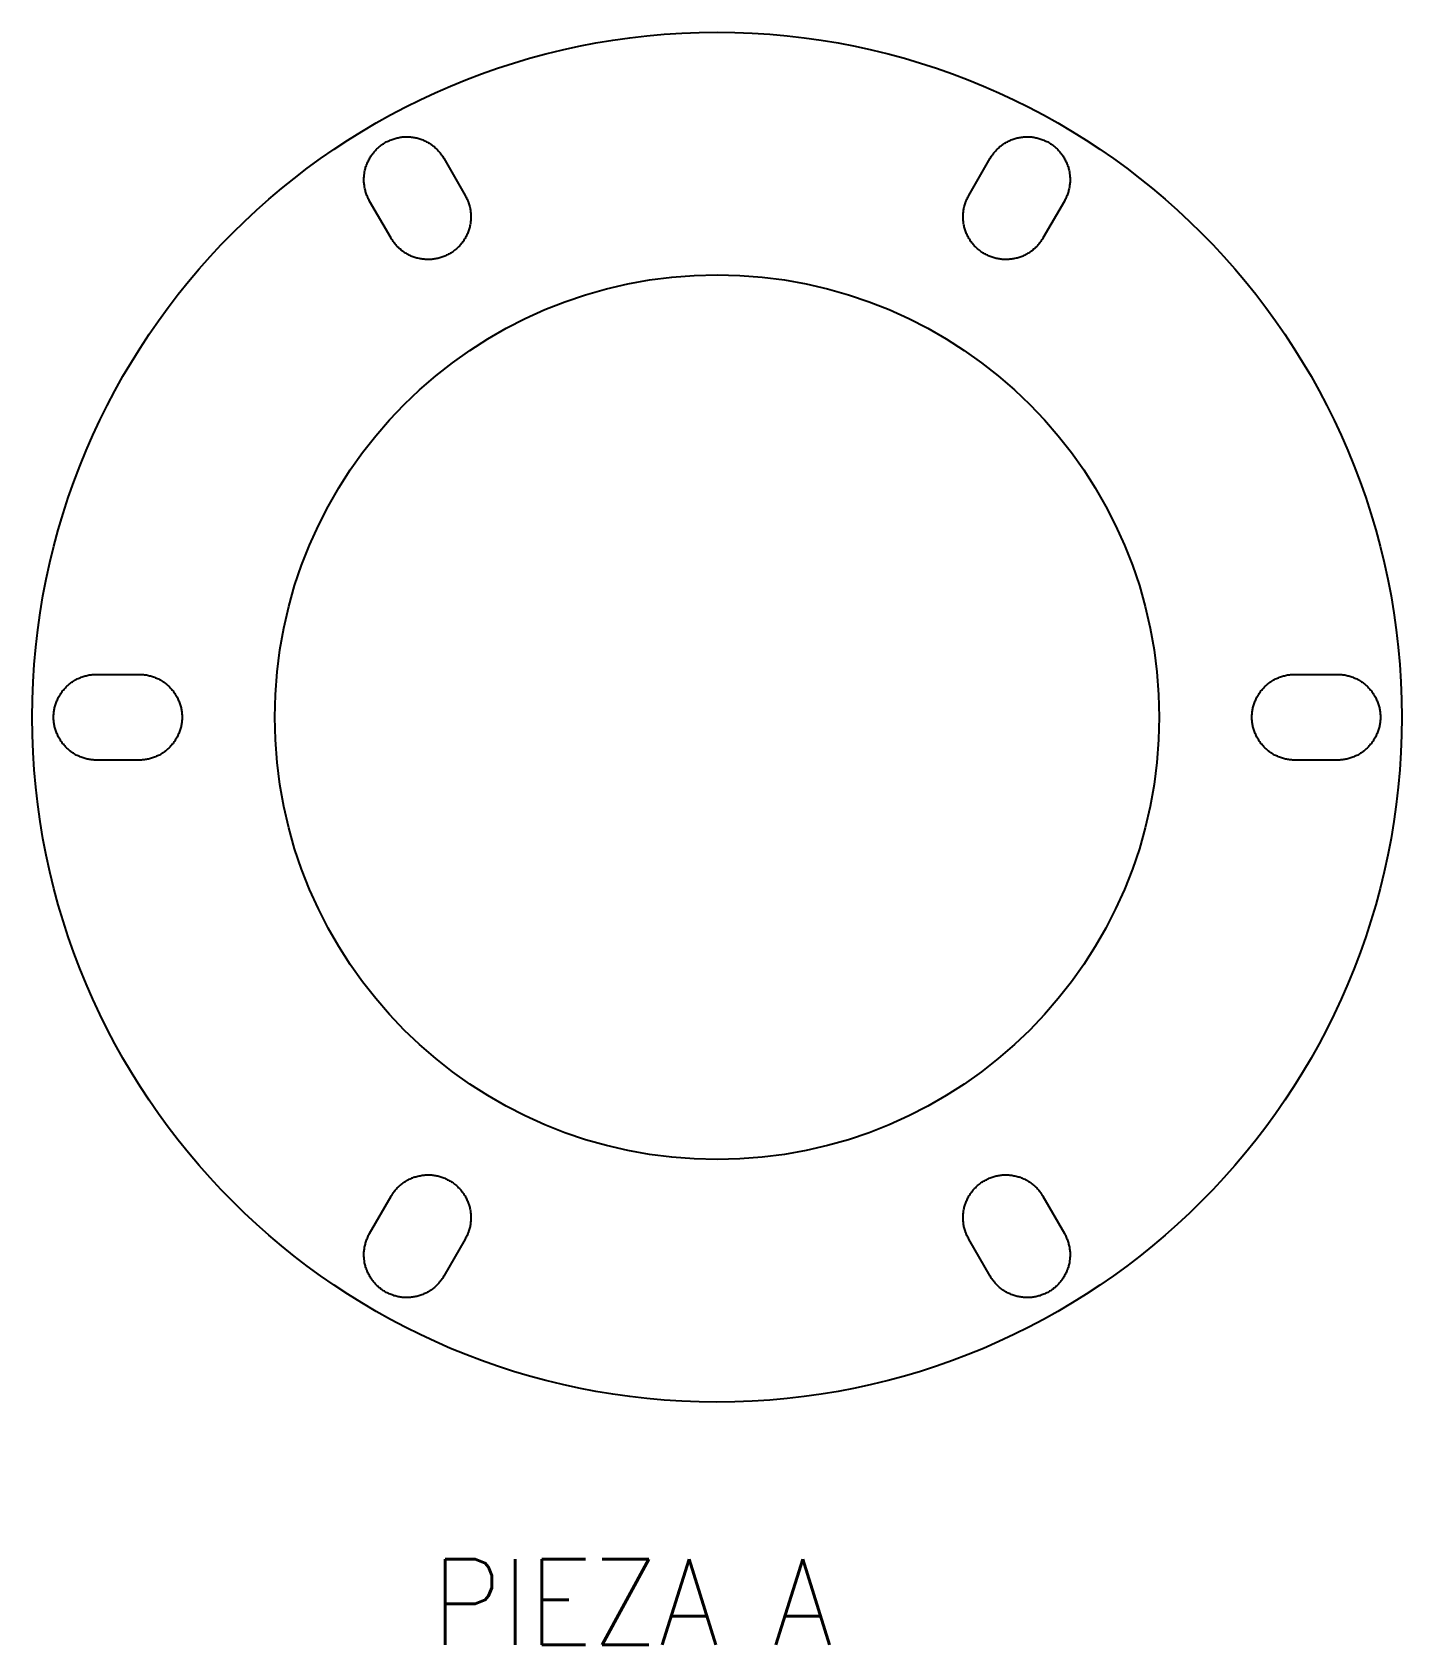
# Model space of a CAD drawing. Header units: millimetres. Extents: x -48 to 378, y -65 to 48.
# Drawn here: x 62 to 158, y -65 to 48 of the extents above; entities that cross this region are included whole.
import ezdxf

# ---------------------------------------------------------------- set-up
doc = ezdxf.new("R2010")
doc.units = ezdxf.units.MM
doc.layers.add('CORTE', color=7, linetype='CONTINUOUS')
doc.layers.add('REFERENCIA', color=8, linetype='CONTINUOUS')
doc.styles.get("Standard").update_dxf_attribs({"font": 'STANDARD'})

msp = doc.modelspace()

# ---------------------------------------------------------------- linework, layer by layer
at = {"layer": 'CORTE'}
for points in [[(85.65, 36.17), (85.62, 36.24), (85.58, 36.3), (85.55, 36.37), (85.52, 36.43), (85.49, 36.5), (85.46, 36.57), (85.43, 36.64), (85.41, 36.71), (85.39, 36.78), (85.37, 36.85), (85.35, 36.92), (85.33, 36.99), (85.31, 37.06), (85.3, 37.14), (85.29, 37.21), (85.28, 37.28), (85.27, 37.35), (85.26, 37.43), (85.25, 37.5), (85.25, 37.57), (85.25, 37.65), (85.25, 37.72), (85.25, 37.79), (85.26, 37.87), (85.26, 37.94), (85.27, 38.01), (85.28, 38.09), (85.29, 38.16), (85.3, 38.23), (85.32, 38.31), (85.33, 38.38), (85.35, 38.45), (85.37, 38.52), (85.39, 38.59), (85.42, 38.66), (85.44, 38.73), (85.47, 38.8), (85.5, 38.87), (85.53, 38.93), (85.56, 39), (85.59, 39.06), (85.63, 39.13), (85.66, 39.19), (85.7, 39.26), (85.74, 39.32), (85.78, 39.38), (85.83, 39.44), (85.87, 39.5), (85.92, 39.56), (85.96, 39.61), (86.01, 39.67), (86.06, 39.72), (86.11, 39.78), (86.16, 39.83), (86.22, 39.88), (86.27, 39.93), (86.33, 39.98), (86.39, 40.02), (86.44, 40.07), (86.5, 40.11), (86.56, 40.15), (86.62, 40.19), (86.69, 40.23), (86.75, 40.27), (86.81, 40.31), (86.88, 40.34), (86.95, 40.37), (87.01, 40.4), (87.08, 40.43), (87.15, 40.46), (87.22, 40.49), (87.29, 40.51), (87.36, 40.54), (87.43, 40.56), (87.5, 40.58), (87.57, 40.59), (87.64, 40.61), (87.71, 40.62), (87.79, 40.64), (87.86, 40.65), (87.93, 40.66), (88, 40.66), (88.08, 40.67), (88.15, 40.67), (88.23, 40.67), (88.3, 40.67), (88.37, 40.67), (88.45, 40.67), (88.52, 40.66), (88.59, 40.65), (88.67, 40.64), (88.74, 40.63), (88.81, 40.62), (88.88, 40.6), (88.96, 40.59), (89.03, 40.57), (89.1, 40.55), (89.17, 40.53), (89.24, 40.5), (89.31, 40.48), (89.38, 40.45), (89.44, 40.42), (89.51, 40.39), (89.58, 40.36), (89.64, 40.33), (89.71, 40.29), (89.77, 40.26), (89.83, 40.22), (89.9, 40.18), (89.96, 40.14), (90.02, 40.1), (90.08, 40.05), (90.13, 40.01), (90.19, 39.96), (90.25, 39.91), (90.3, 39.86), (90.35, 39.81), (90.41, 39.76), (90.46, 39.7), (90.51, 39.65), (90.55, 39.59), (90.6, 39.54), (90.64, 39.48), (90.69, 39.42), (90.73, 39.36), (90.77, 39.3), (90.81, 39.24), (90.85, 39.17), (92.35, 36.57), (92.38, 36.51), (92.42, 36.44), (92.45, 36.38), (92.48, 36.31), (92.51, 36.24), (92.54, 36.18), (92.57, 36.11), (92.59, 36.04), (92.61, 35.97), (92.63, 35.9), (92.65, 35.83), (92.67, 35.76), (92.69, 35.68), (92.7, 35.61), (92.71, 35.54), (92.72, 35.47), (92.73, 35.39), (92.74, 35.32), (92.75, 35.25), (92.75, 35.17), (92.75, 35.1), (92.75, 35.02), (92.75, 34.95), (92.74, 34.88), (92.74, 34.8), (92.73, 34.73), (92.72, 34.66), (92.71, 34.59), (92.7, 34.51), (92.68, 34.44), (92.67, 34.37), (92.65, 34.3), (92.63, 34.23), (92.61, 34.16), (92.58, 34.09), (92.56, 34.02), (92.53, 33.95), (92.5, 33.88), (92.47, 33.81), (92.44, 33.75), (92.41, 33.68), (92.37, 33.62), (92.34, 33.55), (92.3, 33.49), (92.26, 33.43), (92.22, 33.37), (92.17, 33.31), (92.13, 33.25), (92.08, 33.19), (92.04, 33.13), (91.99, 33.08), (91.94, 33.02), (91.89, 32.97), (91.84, 32.92), (91.78, 32.87), (91.73, 32.82), (91.67, 32.77), (91.61, 32.72), (91.56, 32.68), (91.5, 32.64), (91.44, 32.59), (91.38, 32.55), (91.31, 32.51), (91.25, 32.48), (91.19, 32.44), (91.12, 32.41), (91.05, 32.37), (90.99, 32.34), (90.92, 32.31), (90.85, 32.28), (90.78, 32.26), (90.71, 32.23), (90.64, 32.21), (90.57, 32.19), (90.5, 32.17), (90.43, 32.15), (90.36, 32.14), (90.29, 32.12), (90.21, 32.11), (90.14, 32.1), (90.07, 32.09), (90, 32.08), (89.92, 32.08), (89.85, 32.08), (89.77, 32.07), (89.7, 32.07), (89.63, 32.08), (89.55, 32.08), (89.48, 32.09), (89.41, 32.09), (89.33, 32.1), (89.26, 32.11), (89.19, 32.13), (89.12, 32.14), (89.04, 32.16), (88.97, 32.18), (88.9, 32.2), (88.83, 32.22), (88.76, 32.24), (88.69, 32.27), (88.62, 32.29), (88.56, 32.32), (88.49, 32.35), (88.42, 32.38), (88.36, 32.42), (88.29, 32.45), (88.23, 32.49), (88.17, 32.53), (88.1, 32.57), (88.04, 32.61), (87.98, 32.65), (87.92, 32.69), (87.87, 32.74), (87.81, 32.79), (87.75, 32.83), (87.7, 32.88), (87.65, 32.94), (87.59, 32.99), (87.54, 33.04), (87.49, 33.1), (87.45, 33.15), (87.4, 33.21), (87.36, 33.27), (87.31, 33.33), (87.27, 33.39), (87.23, 33.45), (87.19, 33.51), (87.15, 33.57)], [(129.15, 39.17), (129.19, 39.24), (129.23, 39.3), (129.27, 39.36), (129.31, 39.42), (129.36, 39.48), (129.4, 39.54), (129.45, 39.59), (129.49, 39.65), (129.54, 39.7), (129.59, 39.76), (129.65, 39.81), (129.7, 39.86), (129.75, 39.91), (129.81, 39.96), (129.87, 40.01), (129.92, 40.05), (129.98, 40.1), (130.04, 40.14), (130.1, 40.18), (130.17, 40.22), (130.23, 40.26), (130.29, 40.29), (130.36, 40.33), (130.42, 40.36), (130.49, 40.39), (130.56, 40.42), (130.62, 40.45), (130.69, 40.48), (130.76, 40.5), (130.83, 40.53), (130.9, 40.55), (130.97, 40.57), (131.04, 40.59), (131.12, 40.6), (131.19, 40.62), (131.26, 40.63), (131.33, 40.64), (131.41, 40.65), (131.48, 40.66), (131.55, 40.67), (131.63, 40.67), (131.7, 40.67), (131.77, 40.67), (131.85, 40.67), (131.92, 40.67), (132, 40.66), (132.07, 40.66), (132.14, 40.65), (132.21, 40.64), (132.29, 40.62), (132.36, 40.61), (132.43, 40.59), (132.5, 40.58), (132.57, 40.56), (132.64, 40.54), (132.71, 40.51), (132.78, 40.49), (132.85, 40.46), (132.92, 40.43), (132.99, 40.4), (133.05, 40.37), (133.12, 40.34), (133.19, 40.31), (133.25, 40.27), (133.31, 40.23), (133.38, 40.19), (133.44, 40.15), (133.5, 40.11), (133.56, 40.07), (133.61, 40.02), (133.67, 39.98), (133.73, 39.93), (133.78, 39.88), (133.84, 39.83), (133.89, 39.78), (133.94, 39.72), (133.99, 39.67), (134.04, 39.61), (134.08, 39.56), (134.13, 39.5), (134.17, 39.44), (134.22, 39.38), (134.26, 39.32), (134.3, 39.26), (134.34, 39.19), (134.37, 39.13), (134.41, 39.06), (134.44, 39), (134.47, 38.93), (134.5, 38.87), (134.53, 38.8), (134.56, 38.73), (134.58, 38.66), (134.61, 38.59), (134.63, 38.52), (134.65, 38.45), (134.67, 38.38), (134.68, 38.31), (134.7, 38.23), (134.71, 38.16), (134.72, 38.09), (134.73, 38.01), (134.74, 37.94), (134.74, 37.87), (134.75, 37.79), (134.75, 37.72), (134.75, 37.65), (134.75, 37.57), (134.75, 37.5), (134.74, 37.43), (134.73, 37.35), (134.72, 37.28), (134.71, 37.21), (134.7, 37.14), (134.69, 37.06), (134.67, 36.99), (134.65, 36.92), (134.63, 36.85), (134.61, 36.78), (134.59, 36.71), (134.57, 36.64), (134.54, 36.57), (134.51, 36.5), (134.48, 36.43), (134.45, 36.37), (134.42, 36.3), (134.38, 36.24), (134.35, 36.17), (132.85, 33.57), (132.81, 33.51), (132.77, 33.45), (132.73, 33.39), (132.69, 33.33), (132.64, 33.27), (132.6, 33.21), (132.55, 33.15), (132.51, 33.1), (132.46, 33.04), (132.41, 32.99), (132.35, 32.94), (132.3, 32.88), (132.25, 32.83), (132.19, 32.79), (132.13, 32.74), (132.08, 32.69), (132.02, 32.65), (131.96, 32.61), (131.9, 32.57), (131.83, 32.53), (131.77, 32.49), (131.71, 32.45), (131.64, 32.42), (131.58, 32.38), (131.51, 32.35), (131.44, 32.32), (131.38, 32.29), (131.31, 32.27), (131.24, 32.24), (131.17, 32.22), (131.1, 32.2), (131.03, 32.18), (130.96, 32.16), (130.88, 32.14), (130.81, 32.13), (130.74, 32.11), (130.67, 32.1), (130.59, 32.09), (130.52, 32.09), (130.45, 32.08), (130.37, 32.08), (130.3, 32.07), (130.23, 32.07), (130.15, 32.08), (130.08, 32.08), (130, 32.08), (129.93, 32.09), (129.86, 32.1), (129.79, 32.11), (129.71, 32.12), (129.64, 32.14), (129.57, 32.15), (129.5, 32.17), (129.43, 32.19), (129.36, 32.21), (129.29, 32.23), (129.22, 32.26), (129.15, 32.28), (129.08, 32.31), (129.01, 32.34), (128.95, 32.37), (128.88, 32.41), (128.81, 32.44), (128.75, 32.48), (128.69, 32.51), (128.62, 32.55), (128.56, 32.59), (128.5, 32.64), (128.44, 32.68), (128.39, 32.72), (128.33, 32.77), (128.27, 32.82), (128.22, 32.87), (128.16, 32.92), (128.11, 32.97), (128.06, 33.02), (128.01, 33.08), (127.96, 33.13), (127.92, 33.19), (127.87, 33.25), (127.83, 33.31), (127.78, 33.37), (127.74, 33.43), (127.7, 33.49), (127.66, 33.55), (127.63, 33.62), (127.59, 33.68), (127.56, 33.75), (127.53, 33.81), (127.5, 33.88), (127.47, 33.95), (127.44, 34.02), (127.42, 34.09), (127.39, 34.16), (127.37, 34.23), (127.35, 34.3), (127.33, 34.37), (127.32, 34.44), (127.3, 34.51), (127.29, 34.59), (127.28, 34.66), (127.27, 34.73), (127.26, 34.8), (127.26, 34.88), (127.25, 34.95), (127.25, 35.02), (127.25, 35.1), (127.25, 35.17), (127.25, 35.25), (127.26, 35.32), (127.27, 35.39), (127.28, 35.47), (127.29, 35.54), (127.3, 35.61), (127.31, 35.68), (127.33, 35.76), (127.35, 35.83), (127.37, 35.9), (127.39, 35.97), (127.41, 36.04), (127.43, 36.11), (127.46, 36.18), (127.49, 36.24), (127.52, 36.31), (127.55, 36.38), (127.58, 36.44), (127.62, 36.51), (127.65, 36.57)], [(66.5, -3), (66.43, -3), (66.35, -3), (66.28, -2.99), (66.21, -2.99), (66.13, -2.98), (66.06, -2.97), (65.99, -2.96), (65.91, -2.94), (65.84, -2.93), (65.77, -2.91), (65.7, -2.89), (65.63, -2.87), (65.56, -2.85), (65.49, -2.82), (65.42, -2.8), (65.35, -2.77), (65.28, -2.74), (65.22, -2.71), (65.15, -2.68), (65.09, -2.65), (65.02, -2.61), (64.96, -2.57), (64.9, -2.53), (64.83, -2.49), (64.77, -2.45), (64.71, -2.41), (64.65, -2.37), (64.6, -2.32), (64.54, -2.27), (64.49, -2.22), (64.43, -2.17), (64.38, -2.12), (64.33, -2.07), (64.28, -2.01), (64.23, -1.96), (64.18, -1.9), (64.13, -1.85), (64.09, -1.79), (64.05, -1.73), (64.01, -1.67), (63.97, -1.6), (63.93, -1.54), (63.89, -1.48), (63.85, -1.41), (63.82, -1.35), (63.79, -1.28), (63.76, -1.22), (63.73, -1.15), (63.7, -1.08), (63.68, -1.01), (63.65, -0.94), (63.63, -0.87), (63.61, -0.8), (63.59, -0.73), (63.57, -0.66), (63.56, -0.59), (63.54, -0.51), (63.53, -0.44), (63.52, -0.37), (63.51, -0.29), (63.51, -0.22), (63.5, -0.15), (63.5, -0.07), (63.5, 0), (63.5, 0.07), (63.5, 0.15), (63.51, 0.22), (63.51, 0.29), (63.52, 0.37), (63.53, 0.44), (63.54, 0.51), (63.56, 0.59), (63.57, 0.66), (63.59, 0.73), (63.61, 0.8), (63.63, 0.87), (63.65, 0.94), (63.68, 1.01), (63.7, 1.08), (63.73, 1.15), (63.76, 1.22), (63.79, 1.28), (63.82, 1.35), (63.85, 1.41), (63.89, 1.48), (63.93, 1.54), (63.97, 1.6), (64.01, 1.67), (64.05, 1.73), (64.09, 1.79), (64.13, 1.85), (64.18, 1.9), (64.23, 1.96), (64.28, 2.01), (64.33, 2.07), (64.38, 2.12), (64.43, 2.17), (64.49, 2.22), (64.54, 2.27), (64.6, 2.32), (64.65, 2.37), (64.71, 2.41), (64.77, 2.45), (64.83, 2.49), (64.9, 2.53), (64.96, 2.57), (65.02, 2.61), (65.09, 2.65), (65.15, 2.68), (65.22, 2.71), (65.28, 2.74), (65.35, 2.77), (65.42, 2.8), (65.49, 2.82), (65.56, 2.85), (65.63, 2.87), (65.7, 2.89), (65.77, 2.91), (65.84, 2.93), (65.91, 2.94), (65.99, 2.96), (66.06, 2.97), (66.13, 2.98), (66.21, 2.99), (66.28, 2.99), (66.35, 3), (66.43, 3), (66.5, 3), (69.5, 3), (69.57, 3), (69.65, 3), (69.72, 2.99), (69.79, 2.99), (69.87, 2.98), (69.94, 2.97), (70.01, 2.96), (70.09, 2.94), (70.16, 2.93), (70.23, 2.91), (70.3, 2.89), (70.37, 2.87), (70.44, 2.85), (70.51, 2.82), (70.58, 2.8), (70.65, 2.77), (70.72, 2.74), (70.78, 2.71), (70.85, 2.68), (70.91, 2.65), (70.98, 2.61), (71.04, 2.57), (71.1, 2.53), (71.17, 2.49), (71.23, 2.45), (71.29, 2.41), (71.35, 2.37), (71.4, 2.32), (71.46, 2.27), (71.51, 2.22), (71.57, 2.17), (71.62, 2.12), (71.67, 2.07), (71.72, 2.01), (71.77, 1.96), (71.82, 1.9), (71.87, 1.85), (71.91, 1.79), (71.95, 1.73), (71.99, 1.67), (72.03, 1.6), (72.07, 1.54), (72.11, 1.48), (72.15, 1.41), (72.18, 1.35), (72.21, 1.28), (72.24, 1.22), (72.27, 1.15), (72.3, 1.08), (72.32, 1.01), (72.35, 0.94), (72.37, 0.87), (72.39, 0.8), (72.41, 0.73), (72.43, 0.66), (72.44, 0.59), (72.46, 0.51), (72.47, 0.44), (72.48, 0.37), (72.49, 0.29), (72.49, 0.22), (72.5, 0.15), (72.5, 0.07), (72.5, 0), (72.5, -0.07), (72.5, -0.15), (72.49, -0.22), (72.49, -0.29), (72.48, -0.37), (72.47, -0.44), (72.46, -0.51), (72.44, -0.59), (72.43, -0.66), (72.41, -0.73), (72.39, -0.8), (72.37, -0.87), (72.35, -0.94), (72.32, -1.01), (72.3, -1.08), (72.27, -1.15), (72.24, -1.22), (72.21, -1.28), (72.18, -1.35), (72.15, -1.41), (72.11, -1.48), (72.07, -1.54), (72.03, -1.6), (71.99, -1.67), (71.95, -1.73), (71.91, -1.79), (71.87, -1.85), (71.82, -1.9), (71.77, -1.96), (71.72, -2.01), (71.67, -2.07), (71.62, -2.12), (71.57, -2.17), (71.51, -2.22), (71.46, -2.27), (71.4, -2.32), (71.35, -2.37), (71.29, -2.41), (71.23, -2.45), (71.17, -2.49), (71.1, -2.53), (71.04, -2.57), (70.98, -2.61), (70.91, -2.65), (70.85, -2.68), (70.78, -2.71), (70.72, -2.74), (70.65, -2.77), (70.58, -2.8), (70.51, -2.82), (70.44, -2.85), (70.37, -2.87), (70.3, -2.89), (70.23, -2.91), (70.16, -2.93), (70.09, -2.94), (70.01, -2.96), (69.94, -2.97), (69.87, -2.98), (69.79, -2.99), (69.72, -2.99), (69.65, -3), (69.57, -3), (69.5, -3)], [(153.5, 3), (153.57, 3), (153.65, 3), (153.72, 2.99), (153.79, 2.99), (153.87, 2.98), (153.94, 2.97), (154.01, 2.96), (154.09, 2.94), (154.16, 2.93), (154.23, 2.91), (154.3, 2.89), (154.37, 2.87), (154.44, 2.85), (154.51, 2.82), (154.58, 2.8), (154.65, 2.77), (154.72, 2.74), (154.78, 2.71), (154.85, 2.68), (154.91, 2.65), (154.98, 2.61), (155.04, 2.57), (155.1, 2.53), (155.17, 2.49), (155.23, 2.45), (155.29, 2.41), (155.35, 2.37), (155.4, 2.32), (155.46, 2.27), (155.51, 2.22), (155.57, 2.17), (155.62, 2.12), (155.67, 2.07), (155.72, 2.01), (155.77, 1.96), (155.82, 1.9), (155.87, 1.85), (155.91, 1.79), (155.95, 1.73), (155.99, 1.67), (156.03, 1.6), (156.07, 1.54), (156.11, 1.48), (156.15, 1.41), (156.18, 1.35), (156.21, 1.28), (156.24, 1.22), (156.27, 1.15), (156.3, 1.08), (156.32, 1.01), (156.35, 0.94), (156.37, 0.87), (156.39, 0.8), (156.41, 0.73), (156.43, 0.66), (156.44, 0.59), (156.46, 0.51), (156.47, 0.44), (156.48, 0.37), (156.49, 0.29), (156.49, 0.22), (156.5, 0.15), (156.5, 0.07), (156.5, 0), (156.5, -0.07), (156.5, -0.15), (156.49, -0.22), (156.49, -0.29), (156.48, -0.37), (156.47, -0.44), (156.46, -0.51), (156.44, -0.59), (156.43, -0.66), (156.41, -0.73), (156.39, -0.8), (156.37, -0.87), (156.35, -0.94), (156.32, -1.01), (156.3, -1.08), (156.27, -1.15), (156.24, -1.22), (156.21, -1.28), (156.18, -1.35), (156.15, -1.41), (156.11, -1.48), (156.07, -1.54), (156.03, -1.6), (155.99, -1.67), (155.95, -1.73), (155.91, -1.79), (155.87, -1.85), (155.82, -1.9), (155.77, -1.96), (155.72, -2.01), (155.67, -2.07), (155.62, -2.12), (155.57, -2.17), (155.51, -2.22), (155.46, -2.27), (155.4, -2.32), (155.35, -2.37), (155.29, -2.41), (155.23, -2.45), (155.17, -2.49), (155.1, -2.53), (155.04, -2.57), (154.98, -2.61), (154.91, -2.65), (154.85, -2.68), (154.78, -2.71), (154.72, -2.74), (154.65, -2.77), (154.58, -2.8), (154.51, -2.82), (154.44, -2.85), (154.37, -2.87), (154.3, -2.89), (154.23, -2.91), (154.16, -2.93), (154.09, -2.94), (154.01, -2.96), (153.94, -2.97), (153.87, -2.98), (153.79, -2.99), (153.72, -2.99), (153.65, -3), (153.57, -3), (153.5, -3), (150.5, -3), (150.43, -3), (150.35, -3), (150.28, -2.99), (150.21, -2.99), (150.13, -2.98), (150.06, -2.97), (149.99, -2.96), (149.91, -2.94), (149.84, -2.93), (149.77, -2.91), (149.7, -2.89), (149.63, -2.87), (149.56, -2.85), (149.49, -2.82), (149.42, -2.8), (149.35, -2.77), (149.28, -2.74), (149.22, -2.71), (149.15, -2.68), (149.09, -2.65), (149.02, -2.61), (148.96, -2.57), (148.9, -2.53), (148.83, -2.49), (148.77, -2.45), (148.71, -2.41), (148.65, -2.37), (148.6, -2.32), (148.54, -2.27), (148.49, -2.22), (148.43, -2.17), (148.38, -2.12), (148.33, -2.07), (148.28, -2.01), (148.23, -1.96), (148.18, -1.9), (148.13, -1.85), (148.09, -1.79), (148.05, -1.73), (148.01, -1.67), (147.97, -1.6), (147.93, -1.54), (147.89, -1.48), (147.85, -1.41), (147.82, -1.35), (147.79, -1.28), (147.76, -1.22), (147.73, -1.15), (147.7, -1.08), (147.68, -1.01), (147.65, -0.94), (147.63, -0.87), (147.61, -0.8), (147.59, -0.73), (147.57, -0.66), (147.56, -0.59), (147.54, -0.51), (147.53, -0.44), (147.52, -0.37), (147.51, -0.29), (147.51, -0.22), (147.5, -0.15), (147.5, -0.07), (147.5, 0), (147.5, 0.07), (147.5, 0.15), (147.51, 0.22), (147.51, 0.29), (147.52, 0.37), (147.53, 0.44), (147.54, 0.51), (147.56, 0.59), (147.57, 0.66), (147.59, 0.73), (147.61, 0.8), (147.63, 0.87), (147.65, 0.94), (147.68, 1.01), (147.7, 1.08), (147.73, 1.15), (147.76, 1.22), (147.79, 1.28), (147.82, 1.35), (147.85, 1.41), (147.89, 1.48), (147.93, 1.54), (147.97, 1.6), (148.01, 1.67), (148.05, 1.73), (148.09, 1.79), (148.13, 1.85), (148.18, 1.9), (148.23, 1.96), (148.28, 2.01), (148.33, 2.07), (148.38, 2.12), (148.43, 2.17), (148.49, 2.22), (148.54, 2.27), (148.6, 2.32), (148.65, 2.37), (148.71, 2.41), (148.77, 2.45), (148.83, 2.49), (148.9, 2.53), (148.96, 2.57), (149.02, 2.61), (149.09, 2.65), (149.15, 2.68), (149.22, 2.71), (149.28, 2.74), (149.35, 2.77), (149.42, 2.8), (149.49, 2.82), (149.56, 2.85), (149.63, 2.87), (149.7, 2.89), (149.77, 2.91), (149.84, 2.93), (149.91, 2.94), (149.99, 2.96), (150.06, 2.97), (150.13, 2.98), (150.21, 2.99), (150.28, 2.99), (150.35, 3), (150.43, 3), (150.5, 3)], [(90.85, -39.17), (90.81, -39.24), (90.77, -39.3), (90.73, -39.36), (90.69, -39.42), (90.64, -39.48), (90.6, -39.54), (90.55, -39.59), (90.51, -39.65), (90.46, -39.7), (90.41, -39.76), (90.35, -39.81), (90.3, -39.86), (90.25, -39.91), (90.19, -39.96), (90.13, -40.01), (90.08, -40.05), (90.02, -40.1), (89.96, -40.14), (89.9, -40.18), (89.83, -40.22), (89.77, -40.26), (89.71, -40.29), (89.64, -40.33), (89.58, -40.36), (89.51, -40.39), (89.44, -40.42), (89.38, -40.45), (89.31, -40.48), (89.24, -40.5), (89.17, -40.53), (89.1, -40.55), (89.03, -40.57), (88.96, -40.59), (88.88, -40.6), (88.81, -40.62), (88.74, -40.63), (88.67, -40.64), (88.59, -40.65), (88.52, -40.66), (88.45, -40.67), (88.37, -40.67), (88.3, -40.67), (88.23, -40.67), (88.15, -40.67), (88.08, -40.67), (88, -40.66), (87.93, -40.66), (87.86, -40.65), (87.79, -40.64), (87.71, -40.62), (87.64, -40.61), (87.57, -40.59), (87.5, -40.58), (87.43, -40.56), (87.36, -40.54), (87.29, -40.51), (87.22, -40.49), (87.15, -40.46), (87.08, -40.43), (87.01, -40.4), (86.95, -40.37), (86.88, -40.34), (86.81, -40.31), (86.75, -40.27), (86.69, -40.23), (86.62, -40.19), (86.56, -40.15), (86.5, -40.11), (86.44, -40.07), (86.39, -40.02), (86.33, -39.98), (86.27, -39.93), (86.22, -39.88), (86.16, -39.83), (86.11, -39.78), (86.06, -39.72), (86.01, -39.67), (85.96, -39.61), (85.92, -39.56), (85.87, -39.5), (85.83, -39.44), (85.78, -39.38), (85.74, -39.32), (85.7, -39.26), (85.66, -39.19), (85.63, -39.13), (85.59, -39.06), (85.56, -39), (85.53, -38.93), (85.5, -38.87), (85.47, -38.8), (85.44, -38.73), (85.42, -38.66), (85.39, -38.59), (85.37, -38.52), (85.35, -38.45), (85.33, -38.38), (85.32, -38.31), (85.3, -38.23), (85.29, -38.16), (85.28, -38.09), (85.27, -38.01), (85.26, -37.94), (85.26, -37.87), (85.25, -37.79), (85.25, -37.72), (85.25, -37.65), (85.25, -37.57), (85.25, -37.5), (85.26, -37.43), (85.27, -37.35), (85.28, -37.28), (85.29, -37.21), (85.3, -37.14), (85.31, -37.06), (85.33, -36.99), (85.35, -36.92), (85.37, -36.85), (85.39, -36.78), (85.41, -36.71), (85.43, -36.64), (85.46, -36.57), (85.49, -36.5), (85.52, -36.43), (85.55, -36.37), (85.58, -36.3), (85.62, -36.24), (85.65, -36.17), (87.15, -33.57), (87.19, -33.51), (87.23, -33.45), (87.27, -33.39), (87.31, -33.33), (87.36, -33.27), (87.4, -33.21), (87.45, -33.15), (87.49, -33.1), (87.54, -33.04), (87.59, -32.99), (87.65, -32.94), (87.7, -32.88), (87.75, -32.83), (87.81, -32.79), (87.87, -32.74), (87.92, -32.69), (87.98, -32.65), (88.04, -32.61), (88.1, -32.57), (88.17, -32.53), (88.23, -32.49), (88.29, -32.45), (88.36, -32.42), (88.42, -32.38), (88.49, -32.35), (88.56, -32.32), (88.62, -32.29), (88.69, -32.27), (88.76, -32.24), (88.83, -32.22), (88.9, -32.2), (88.97, -32.18), (89.04, -32.16), (89.12, -32.14), (89.19, -32.13), (89.26, -32.11), (89.33, -32.1), (89.41, -32.09), (89.48, -32.09), (89.55, -32.08), (89.63, -32.08), (89.7, -32.07), (89.77, -32.07), (89.85, -32.08), (89.92, -32.08), (90, -32.08), (90.07, -32.09), (90.14, -32.1), (90.21, -32.11), (90.29, -32.12), (90.36, -32.14), (90.43, -32.15), (90.5, -32.17), (90.57, -32.19), (90.64, -32.21), (90.71, -32.23), (90.78, -32.26), (90.85, -32.28), (90.92, -32.31), (90.99, -32.34), (91.05, -32.37), (91.12, -32.41), (91.19, -32.44), (91.25, -32.48), (91.31, -32.51), (91.38, -32.55), (91.44, -32.59), (91.5, -32.64), (91.56, -32.68), (91.61, -32.72), (91.67, -32.77), (91.73, -32.82), (91.78, -32.87), (91.84, -32.92), (91.89, -32.97), (91.94, -33.02), (91.99, -33.08), (92.04, -33.13), (92.08, -33.19), (92.13, -33.25), (92.17, -33.31), (92.22, -33.37), (92.26, -33.43), (92.3, -33.49), (92.34, -33.55), (92.37, -33.62), (92.41, -33.68), (92.44, -33.75), (92.47, -33.81), (92.5, -33.88), (92.53, -33.95), (92.56, -34.02), (92.58, -34.09), (92.61, -34.16), (92.63, -34.23), (92.65, -34.3), (92.67, -34.37), (92.68, -34.44), (92.7, -34.51), (92.71, -34.59), (92.72, -34.66), (92.73, -34.73), (92.74, -34.8), (92.74, -34.88), (92.75, -34.95), (92.75, -35.02), (92.75, -35.1), (92.75, -35.17), (92.75, -35.25), (92.74, -35.32), (92.73, -35.39), (92.72, -35.47), (92.71, -35.54), (92.7, -35.61), (92.69, -35.68), (92.67, -35.76), (92.65, -35.83), (92.63, -35.9), (92.61, -35.97), (92.59, -36.04), (92.57, -36.11), (92.54, -36.18), (92.51, -36.24), (92.48, -36.31), (92.45, -36.38), (92.42, -36.44), (92.38, -36.51), (92.35, -36.57)], [(134.35, -36.17), (134.38, -36.24), (134.42, -36.3), (134.45, -36.37), (134.48, -36.43), (134.51, -36.5), (134.54, -36.57), (134.57, -36.64), (134.59, -36.71), (134.61, -36.78), (134.63, -36.85), (134.65, -36.92), (134.67, -36.99), (134.69, -37.06), (134.7, -37.14), (134.71, -37.21), (134.72, -37.28), (134.73, -37.35), (134.74, -37.43), (134.75, -37.5), (134.75, -37.57), (134.75, -37.65), (134.75, -37.72), (134.75, -37.79), (134.74, -37.87), (134.74, -37.94), (134.73, -38.01), (134.72, -38.09), (134.71, -38.16), (134.7, -38.23), (134.68, -38.31), (134.67, -38.38), (134.65, -38.45), (134.63, -38.52), (134.61, -38.59), (134.58, -38.66), (134.56, -38.73), (134.53, -38.8), (134.5, -38.87), (134.47, -38.93), (134.44, -39), (134.41, -39.06), (134.37, -39.13), (134.34, -39.19), (134.3, -39.26), (134.26, -39.32), (134.22, -39.38), (134.17, -39.44), (134.13, -39.5), (134.08, -39.56), (134.04, -39.61), (133.99, -39.67), (133.94, -39.72), (133.89, -39.78), (133.84, -39.83), (133.78, -39.88), (133.73, -39.93), (133.67, -39.98), (133.61, -40.02), (133.56, -40.07), (133.5, -40.11), (133.44, -40.15), (133.38, -40.19), (133.31, -40.23), (133.25, -40.27), (133.19, -40.31), (133.12, -40.34), (133.05, -40.37), (132.99, -40.4), (132.92, -40.43), (132.85, -40.46), (132.78, -40.49), (132.71, -40.51), (132.64, -40.54), (132.57, -40.56), (132.5, -40.58), (132.43, -40.59), (132.36, -40.61), (132.29, -40.62), (132.21, -40.64), (132.14, -40.65), (132.07, -40.66), (132, -40.66), (131.92, -40.67), (131.85, -40.67), (131.77, -40.67), (131.7, -40.67), (131.63, -40.67), (131.55, -40.67), (131.48, -40.66), (131.41, -40.65), (131.33, -40.64), (131.26, -40.63), (131.19, -40.62), (131.12, -40.6), (131.04, -40.59), (130.97, -40.57), (130.9, -40.55), (130.83, -40.53), (130.76, -40.5), (130.69, -40.48), (130.62, -40.45), (130.56, -40.42), (130.49, -40.39), (130.42, -40.36), (130.36, -40.33), (130.29, -40.29), (130.23, -40.26), (130.17, -40.22), (130.1, -40.18), (130.04, -40.14), (129.98, -40.1), (129.92, -40.05), (129.87, -40.01), (129.81, -39.96), (129.75, -39.91), (129.7, -39.86), (129.65, -39.81), (129.59, -39.76), (129.54, -39.7), (129.49, -39.65), (129.45, -39.59), (129.4, -39.54), (129.36, -39.48), (129.31, -39.42), (129.27, -39.36), (129.23, -39.3), (129.19, -39.24), (129.15, -39.17), (127.65, -36.57), (127.62, -36.51), (127.58, -36.44), (127.55, -36.38), (127.52, -36.31), (127.49, -36.24), (127.46, -36.18), (127.43, -36.11), (127.41, -36.04), (127.39, -35.97), (127.37, -35.9), (127.35, -35.83), (127.33, -35.76), (127.31, -35.68), (127.3, -35.61), (127.29, -35.54), (127.28, -35.47), (127.27, -35.39), (127.26, -35.32), (127.25, -35.25), (127.25, -35.17), (127.25, -35.1), (127.25, -35.02), (127.25, -34.95), (127.26, -34.88), (127.26, -34.8), (127.27, -34.73), (127.28, -34.66), (127.29, -34.59), (127.3, -34.51), (127.32, -34.44), (127.33, -34.37), (127.35, -34.3), (127.37, -34.23), (127.39, -34.16), (127.42, -34.09), (127.44, -34.02), (127.47, -33.95), (127.5, -33.88), (127.53, -33.81), (127.56, -33.75), (127.59, -33.68), (127.63, -33.62), (127.66, -33.55), (127.7, -33.49), (127.74, -33.43), (127.78, -33.37), (127.83, -33.31), (127.87, -33.25), (127.92, -33.19), (127.96, -33.13), (128.01, -33.08), (128.06, -33.02), (128.11, -32.97), (128.16, -32.92), (128.22, -32.87), (128.27, -32.82), (128.33, -32.77), (128.39, -32.72), (128.44, -32.68), (128.5, -32.64), (128.56, -32.59), (128.62, -32.55), (128.69, -32.51), (128.75, -32.48), (128.81, -32.44), (128.88, -32.41), (128.95, -32.37), (129.01, -32.34), (129.08, -32.31), (129.15, -32.28), (129.22, -32.26), (129.29, -32.23), (129.36, -32.21), (129.43, -32.19), (129.5, -32.17), (129.57, -32.15), (129.64, -32.14), (129.71, -32.12), (129.79, -32.11), (129.86, -32.1), (129.93, -32.09), (130, -32.08), (130.08, -32.08), (130.15, -32.08), (130.23, -32.07), (130.3, -32.07), (130.37, -32.08), (130.45, -32.08), (130.52, -32.09), (130.59, -32.09), (130.67, -32.1), (130.74, -32.11), (130.81, -32.13), (130.88, -32.14), (130.96, -32.16), (131.03, -32.18), (131.1, -32.2), (131.17, -32.22), (131.24, -32.24), (131.31, -32.27), (131.38, -32.29), (131.44, -32.32), (131.51, -32.35), (131.58, -32.38), (131.64, -32.42), (131.71, -32.45), (131.77, -32.49), (131.83, -32.53), (131.9, -32.57), (131.96, -32.61), (132.02, -32.65), (132.08, -32.69), (132.13, -32.74), (132.19, -32.79), (132.25, -32.83), (132.3, -32.88), (132.35, -32.94), (132.41, -32.99), (132.46, -33.04), (132.51, -33.1), (132.55, -33.15), (132.6, -33.21), (132.64, -33.27), (132.69, -33.33), (132.73, -33.39), (132.77, -33.45), (132.81, -33.51), (132.85, -33.57)]]:
    msp.add_lwpolyline(points, close=True, dxfattribs=at)
for radius in [48, 31]:
    msp.add_circle((110, 0), radius, dxfattribs=at)

# ---------------------------------------------------------------- texts
at = {"layer": 'REFERENCIA'}
msp.add_text('PIEZA A', height=6, dxfattribs=at).set_placement((90, -65))

doc.saveas('drawing.dxf')
